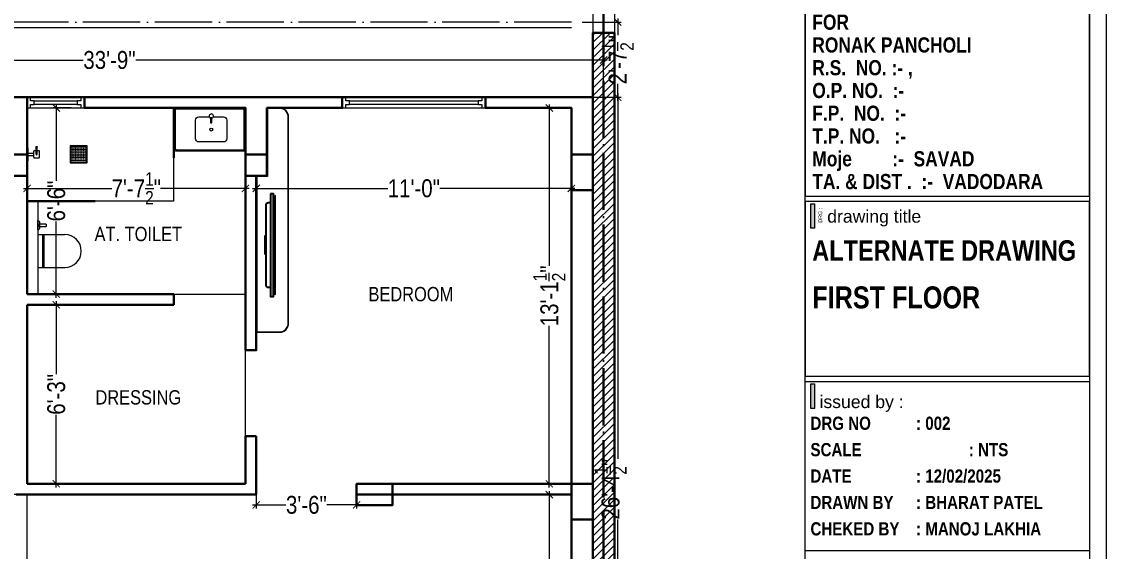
# Paper-space layout 'Layout1' of a CAD drawing. Header units: millimetres. Extents: x -1 to 3078, y -1078 to 819.
# Drawn here: x 1469.4 to 1923.7, y 281.2 to 503.1 of the extents above; entities that cross this region are included whole.
import ezdxf

# ---------------------------------------------------------------- set-up
doc = ezdxf.new("R2010")
doc.units = ezdxf.units.MM
doc.header["$MEASUREMENT"] = 0
doc.header["$PDMODE"] = 35
doc.linetypes.add('ACAD_ISO04W100', pattern=[30, 24, -3, 0, -3])
doc.layers.get('Defpoints').update_dxf_attribs({"color": 220})
for name, color, linetype, lineweight in [('COLUMN', 1, 'Continuous', 30), ('Farniture', 59, 'Continuous', 25), ('FIRST FLOOR', 7, 'Continuous', 9), ('FIRST FLOOR ( DIM )', 250, 'Continuous', 9), ('FIRST FLOOR ( DW_RAIL )', 7, 'Continuous', 9), ('FIRST FLOOR ( TEXT )', 7, 'Continuous', 9), ('FIRST FLOOR_( PLine )_', 251, 'Continuous', 30), ('FURNITURE', 59, 'Continuous', 9), ('GROUND FLOOR', 7, 'Continuous', 9), ('GROUND FLOOR  ( HATCH )', 251, 'Continuous', 9), ('SECTION', 7, 'Continuous', 9), ('X_PLOT', 1, 'Continuous', 9), ('X_SHEET', 7, 'Continuous', 9)]:
    doc.layers.add(name, color=color, linetype=linetype, lineweight=lineweight)
doc.styles.add("Cn_BT_0'-0", font='swissc.ttf')
doc.styles.add('Cn_BT_7½', font='swissc.ttf', dxfattribs={"height": 7.5})
doc.styles.add('KATHA', font='swissc.ttf')
doc.styles.get("Standard").update_dxf_attribs({"font": 'arial.ttf', "height": 6})
doc.dimstyles.new('Cn_BT_7½', dxfattribs={"dimtxt": 9, "dimasz": 3, "dimexe": 1.5, "dimexo": 0, "dimgap": 0.09, "dimtad": 0, "dimdec": 3, "dimzin": 3, "dimdsep": 46, "dimlunit": 4, "dimtxsty": 'Cn_BT_7½', "dimblk": 'ARCHTICK', "dimcen": 0.09, "dimdle": 1.5, "dimclrd": 251, "dimclre": 251, "dimclrt": 14, "dimadec": 0, "dimazin": 0, "dimtfac": 0.75, "dimtdec": 3, "dimtofl": 0, "dimtmove": 0, "dimatfit": 3, "dimfxl": 0, "dimtolj": 1, "dimtzin": 0, "dimlwd": 15, "dimlwe": 15, "dimarcsym": 0})

# ---------------------------------------------------------------- blocks, each defined once
blk = doc.blocks.new('_ArchTick')
at = {"color": 0, "linetype": 'ByBlock', "const_width": 0.15}
blk.add_lwpolyline([(-0.5, -0.5), (0.5, 0.5)], dxfattribs=at)
blk = doc.blocks.new('*D61')
at = {"layer": 'Defpoints', "color": 0}
for p in [(1704.18, 502.93), (1708.68, 471.43), (1719.07, 471.43)]:
    blk.add_point(p, dxfattribs=at)
at = {"layer": 'FIRST FLOOR ( DIM )', "color": 251, "lineweight": 15}
for p, q in [((1719.07, 504.43), (1719.07, 497.37)), ((1704.18, 502.93), (1720.57, 502.93)), ((1719.07, 469.93), (1719.07, 477)), ((1708.68, 471.43), (1720.57, 471.43))]:
    blk.add_line(p, q, dxfattribs=at)
at = {"layer": 'FIRST FLOOR ( DIM )', "color": 251, "lineweight": 15, "xscale": 3, "yscale": 3, "zscale": 3}
for p, rotation in [((1719.07, 502.93), 90), ((1719.07, 471.43), 270)]:
    blk.add_blockref('_ArchTick', p, dxfattribs=dict(at, rotation=rotation))
at = {"layer": 'FIRST FLOOR ( DIM )', "color": 14, "insert": (1719.07, 487.18), "char_height": 7.5, "attachment_point": 5, "rotation": 90, "style": 'Cn_BT_7½'}
blk.add_mtext('\\A1;2\'-7{\\H0.750000x;\\S1/2;}"', dxfattribs=at)
blk = doc.blocks.new('*D62')
at = {"layer": 'Defpoints', "color": 0}
for p in [(1708.68, 471.43), (1704.18, 154.93), (1719.07, 154.93)]:
    blk.add_point(p, dxfattribs=at)
at = {"layer": 'FIRST FLOOR ( DIM )', "color": 251, "lineweight": 15}
for p, q in [((1719.07, 472.93), (1719.07, 319.85)), ((1708.68, 471.43), (1720.57, 471.43)), ((1719.07, 153.43), (1719.07, 294.51)), ((1704.18, 154.93), (1720.57, 154.93))]:
    blk.add_line(p, q, dxfattribs=at)
at = {"layer": 'FIRST FLOOR ( DIM )', "color": 251, "lineweight": 15, "xscale": 3, "yscale": 3, "zscale": 3}
for p, rotation in [((1719.07, 471.43), 90), ((1719.07, 154.93), 270)]:
    blk.add_blockref('_ArchTick', p, dxfattribs=dict(at, rotation=rotation))
at = {"layer": 'FIRST FLOOR ( DIM )', "color": 14, "insert": (1716.07, 307.18), "char_height": 7.5, "attachment_point": 5, "rotation": 90, "style": 'Cn_BT_7½'}
blk.add_mtext('\\A1;26\'-4{\\H0.750000x;\\S1/2;}"', dxfattribs=at)
blk = doc.blocks.new('*D63')
at = {"layer": 'Defpoints', "color": 0}
for p in [(1699.68, 304.93), (1690.44, 177.43), (1699.68, 177.43)]:
    blk.add_point(p, dxfattribs=at)
at = {"layer": 'FIRST FLOOR ( DIM )', "color": 251, "lineweight": 15}
for p, q in [((1699.68, 304.93), (1688.94, 304.93)), ((1690.44, 306.43), (1690.44, 253.71)), ((1690.44, 175.93), (1690.44, 228.65)), ((1699.68, 177.43), (1688.94, 177.43))]:
    blk.add_line(p, q, dxfattribs=at)
at = {"layer": 'FIRST FLOOR ( DIM )', "color": 251, "lineweight": 15, "xscale": 3, "yscale": 3, "zscale": 3}
for p, rotation in [((1690.44, 304.93), 90), ((1690.44, 177.43), 270)]:
    blk.add_blockref('_ArchTick', p, dxfattribs=dict(at, rotation=rotation))
at = {"layer": 'FIRST FLOOR ( DIM )', "color": 14, "insert": (1690.44, 241.18), "char_height": 7.5, "attachment_point": 5, "rotation": 90, "style": 'Cn_BT_7½'}
blk.add_mtext('\\A1;10\'-7{\\H0.750000x;\\S1/2;}"', dxfattribs=at)
blk = doc.blocks.new('*D64')
at = {"layer": 'Defpoints', "color": 0}
for p in [(1699.68, 466.93), (1690.44, 309.43), (1699.68, 309.43)]:
    blk.add_point(p, dxfattribs=at)
at = {"layer": 'FIRST FLOOR ( DIM )', "color": 251, "lineweight": 15}
for p, q in [((1690.44, 468.43), (1690.44, 400.71)), ((1699.68, 466.93), (1688.94, 466.93)), ((1690.44, 307.93), (1690.44, 375.65)), ((1699.68, 309.43), (1688.94, 309.43))]:
    blk.add_line(p, q, dxfattribs=at)
at = {"layer": 'FIRST FLOOR ( DIM )', "color": 251, "lineweight": 15, "xscale": 3, "yscale": 3, "zscale": 3}
for p, rotation in [((1690.44, 466.93), 90), ((1690.44, 309.43), 270)]:
    blk.add_blockref('_ArchTick', p, dxfattribs=dict(at, rotation=rotation))
at = {"layer": 'FIRST FLOOR ( DIM )', "color": 14, "insert": (1690.44, 388.18), "char_height": 7.5, "attachment_point": 5, "rotation": 90, "style": 'Cn_BT_7½'}
blk.add_mtext('\\A1;13\'-1{\\H0.750000x;\\S1/2;}"', dxfattribs=at)
blk = doc.blocks.new('*D65')
at = {"layer": 'Defpoints', "color": 0}
for p in [(1567.68, 438.43), (1699.68, 438.43), (1699.68, 433.23)]:
    blk.add_point(p, dxfattribs=at)
at = {"layer": 'FIRST FLOOR ( DIM )', "color": 251, "lineweight": 15}
for p, q in [((1567.68, 438.43), (1567.68, 431.73)), ((1699.68, 438.43), (1699.68, 431.73)), ((1566.18, 433.23), (1622.82, 433.23)), ((1701.18, 433.23), (1644.54, 433.23))]:
    blk.add_line(p, q, dxfattribs=at)
at = {"layer": 'FIRST FLOOR ( DIM )', "color": 251, "lineweight": 15, "xscale": 3, "yscale": 3, "zscale": 3, "rotation": 180}
blk.add_blockref('_ArchTick', (1567.68, 433.23), dxfattribs=at)
at = {"layer": 'FIRST FLOOR ( DIM )', "color": 251, "lineweight": 15, "xscale": 3, "yscale": 3, "zscale": 3}
blk.add_blockref('_ArchTick', (1699.68, 433.23), dxfattribs=at)
at = {"layer": 'FIRST FLOOR ( DIM )', "color": 14, "insert": (1633.68, 433.23), "char_height": 7.5, "attachment_point": 5, "style": 'Cn_BT_7½'}
blk.add_mtext('\\A1;11\'-0"', dxfattribs=at)
blk = doc.blocks.new('*D66')
at = {"layer": 'Defpoints', "color": 0}
for p in [(1471.68, 438.43), (1563.18, 438.43), (1471.68, 433.23)]:
    blk.add_point(p, dxfattribs=at)
at = {"layer": 'FIRST FLOOR ( DIM )', "color": 251, "lineweight": 15}
for p, q in [((1471.68, 438.43), (1471.68, 431.73)), ((1563.18, 438.43), (1563.18, 431.73)), ((1470.18, 433.23), (1507.23, 433.23)), ((1564.68, 433.23), (1527.63, 433.23))]:
    blk.add_line(p, q, dxfattribs=at)
at = {"layer": 'FIRST FLOOR ( DIM )', "color": 251, "lineweight": 15, "xscale": 3, "yscale": 3, "zscale": 3, "rotation": 180}
blk.add_blockref('_ArchTick', (1471.68, 433.23), dxfattribs=at)
at = {"layer": 'FIRST FLOOR ( DIM )', "color": 251, "lineweight": 15, "xscale": 3, "yscale": 3, "zscale": 3}
blk.add_blockref('_ArchTick', (1563.18, 433.23), dxfattribs=at)
at = {"layer": 'FIRST FLOOR ( DIM )', "color": 14, "insert": (1517.43, 433.23), "char_height": 7.5, "attachment_point": 5, "style": 'Cn_BT_7½'}
blk.add_mtext('\\A1;7\'-7{\\H0.750000x;\\S1/2;}"', dxfattribs=at)
blk = doc.blocks.new('*D67')
at = {"layer": 'Defpoints', "color": 0}
for p in [(1308.18, 486.99), (1308.18, 471.43), (1713.18, 471.43)]:
    blk.add_point(p, dxfattribs=at)
at = {"layer": 'FIRST FLOOR ( DIM )', "color": 251, "lineweight": 15}
for p, q in [((1306.68, 486.99), (1495.15, 486.99)), ((1308.18, 471.43), (1308.18, 488.49)), ((1714.68, 486.99), (1517.22, 486.99)), ((1713.18, 471.43), (1713.18, 488.49))]:
    blk.add_line(p, q, dxfattribs=at)
at = {"layer": 'FIRST FLOOR ( DIM )', "color": 251, "lineweight": 15, "xscale": 3, "yscale": 3, "zscale": 3, "rotation": 180}
blk.add_blockref('_ArchTick', (1308.18, 486.99), dxfattribs=at)
at = {"layer": 'FIRST FLOOR ( DIM )', "color": 251, "lineweight": 15, "xscale": 3, "yscale": 3, "zscale": 3}
blk.add_blockref('_ArchTick', (1713.18, 486.99), dxfattribs=at)
at = {"layer": 'FIRST FLOOR ( DIM )', "color": 14, "insert": (1506.18, 486.99), "char_height": 7.5, "attachment_point": 5, "style": 'Cn_BT_7½'}
blk.add_mtext('\\A1;33\'-9"', dxfattribs=at)
blk = doc.blocks.new('*D78')
at = {"layer": 'Defpoints', "color": 0}
for p in [(1471.68, 304.93), (1460.39, 262.93), (1471.68, 262.93)]:
    blk.add_point(p, dxfattribs=at)
at = {"layer": 'FIRST FLOOR ( DIM )', "color": 251, "lineweight": 15}
for p, q in [((1471.68, 304.93), (1458.89, 304.93)), ((1460.39, 306.43), (1460.39, 292.48)), ((1460.39, 261.43), (1460.39, 275.38)), ((1471.68, 262.93), (1458.89, 262.93))]:
    blk.add_line(p, q, dxfattribs=at)
at = {"layer": 'FIRST FLOOR ( DIM )', "color": 251, "lineweight": 15, "xscale": 3, "yscale": 3, "zscale": 3}
for p, rotation in [((1460.39, 304.93), 90), ((1460.39, 262.93), 270)]:
    blk.add_blockref('_ArchTick', p, dxfattribs=dict(at, rotation=rotation))
at = {"layer": 'FIRST FLOOR ( DIM )', "color": 14, "insert": (1460.39, 283.93), "char_height": 7.5, "attachment_point": 5, "rotation": 90, "style": 'Cn_BT_7½'}
blk.add_mtext('\\A1;3\'-6"', dxfattribs=at)
blk = doc.blocks.new('*D80')
at = {"layer": 'Defpoints', "color": 0}
for p in [(1471.68, 384.43), (1471.68, 309.43), (1483.93, 309.43)]:
    blk.add_point(p, dxfattribs=at)
at = {"layer": 'FIRST FLOOR ( DIM )', "color": 251, "lineweight": 15}
for p, q in [((1471.68, 384.43), (1485.43, 384.43)), ((1483.93, 385.93), (1483.93, 355.45)), ((1483.93, 307.93), (1483.93, 338.41)), ((1471.68, 309.43), (1485.43, 309.43))]:
    blk.add_line(p, q, dxfattribs=at)
at = {"layer": 'FIRST FLOOR ( DIM )', "color": 251, "lineweight": 15, "xscale": 3, "yscale": 3, "zscale": 3}
for p, rotation in [((1483.93, 384.43), 90), ((1483.93, 309.43), 270)]:
    blk.add_blockref('_ArchTick', p, dxfattribs=dict(at, rotation=rotation))
at = {"layer": 'FIRST FLOOR ( DIM )', "color": 14, "insert": (1483.93, 346.93), "char_height": 7.5, "attachment_point": 5, "rotation": 90, "style": 'Cn_BT_7½'}
blk.add_mtext('\\A1;6\'-3"', dxfattribs=at)
blk = doc.blocks.new('*D100')
at = {"layer": 'Defpoints', "color": 0}
for p in [(1567.68, 304.93), (1609.68, 304.93), (1609.68, 300.59)]:
    blk.add_point(p, dxfattribs=at)
at = {"layer": 'FIRST FLOOR ( DIM )', "color": 251, "lineweight": 15}
for p, q in [((1567.68, 304.93), (1567.68, 299.09)), ((1609.68, 304.93), (1609.68, 299.09)), ((1566.18, 300.59), (1580.13, 300.59)), ((1611.18, 300.59), (1597.24, 300.59))]:
    blk.add_line(p, q, dxfattribs=at)
at = {"layer": 'FIRST FLOOR ( DIM )', "color": 251, "lineweight": 15, "xscale": 3, "yscale": 3, "zscale": 3, "rotation": 180}
blk.add_blockref('_ArchTick', (1567.68, 300.59), dxfattribs=at)
at = {"layer": 'FIRST FLOOR ( DIM )', "color": 251, "lineweight": 15, "xscale": 3, "yscale": 3, "zscale": 3}
blk.add_blockref('_ArchTick', (1609.68, 300.59), dxfattribs=at)
at = {"layer": 'FIRST FLOOR ( DIM )', "color": 14, "insert": (1588.68, 300.59), "char_height": 7.5, "attachment_point": 5, "style": 'Cn_BT_7½'}
blk.add_mtext('\\A1;3\'-6"', dxfattribs=at)
blk = doc.blocks.new('A$C744D1EC1')
at = {"layer": 'FURNITURE'}
for p, q in [((-2.26, -0.39), (-2.26, 0)), ((-2.26, -0.39), (-2.26, 0)), ((0, -0.39), (0, 0)), ((0, -0.39), (0, 0)), ((2.26, -0.39), (2.26, 0)), ((2.26, -0.39), (2.26, 0)), ((-2.26, -0.39), (2.26, -0.39)), ((-2.26, -0.39), (2.26, -0.39)), ((-1.26, -2.56), (-1.26, -4.14)), ((-1.06, -2.36), (1.06, -2.36)), ((-0.39, -0.39), (-0.39, -2.36)), ((0, -3.15), (2.56, -3.15)), ((0, -3.55), (2.56, -3.55)), ((0.39, -0.39), (0.39, -2.36)), ((1.26, -2.56), (1.26, -3.15)), ((1.26, -3.55), (1.26, -4.14)), ((-1.06, -4.33), (1.06, -4.33))]:
    blk.add_line(p, q, dxfattribs=at)
for points in [[(-2.96, -15.14), (-2.96, -20.86, 0.414214), (-2.86, -20.96), (2.86, -20.96, 0.414214), (2.96, -20.86), (2.96, -15.14, 0.414214), (2.86, -15.04), (-2.86, -15.04, 0.414214)], [(-2.76, -15.34), (-2.76, -20.66, 0.414214), (-2.66, -20.76), (2.66, -20.76, 0.414214), (2.76, -20.66), (2.76, -15.34, 0.414214), (2.66, -15.24), (-2.66, -15.24, 0.414214)]]:
    blk.add_lwpolyline(points, format="xyb", close=True, dxfattribs=at)
for centre, radius in [((2.56, -3.35), 0.197), ((-2.21, -15.79), 0.0985), ((-2.21, -16.34), 0.0985), ((-2.21, -16.9), 0.0985), ((-2.21, -17.45), 0.0985), ((-2.21, -18), 0.0985), ((-2.21, -18.55), 0.0985), ((-1.66, -15.79), 0.0985), ((-1.66, -16.34), 0.0985), ((-1.66, -16.9), 0.0985), ((-1.66, -17.45), 0.0985), ((-1.66, -18), 0.0985), ((-1.66, -18.55), 0.0985), ((-1.1, -15.79), 0.0985), ((-1.1, -16.34), 0.0985), ((-1.1, -16.9), 0.0985), ((-1.1, -17.45), 0.0985), ((-1.1, -18), 0.0985), ((-1.1, -18.55), 0.0985), ((-0.55, -15.79), 0.0985), ((-0.55, -16.34), 0.0985), ((-0.55, -16.9), 0.0985), ((-0.55, -17.45), 0.0985), ((-0.55, -18), 0.0985), ((-0.55, -18.55), 0.0985), ((0, -15.79), 0.0985), ((0, -16.34), 0.0985), ((0, -16.9), 0.0985), ((0, -17.45), 0.0985), ((0, -18), 0.0985), ((0, -18.55), 0.0985), ((0.55, -15.79), 0.0985), ((0.55, -16.34), 0.0985), ((0.55, -16.9), 0.0985), ((0.55, -17.45), 0.0985), ((0.55, -18), 0.0985), ((0.55, -18.55), 0.0985), ((1.1, -15.79), 0.0985), ((1.1, -16.34), 0.0985), ((1.1, -16.9), 0.0985), ((1.1, -17.45), 0.0985), ((1.1, -18), 0.0985), ((1.1, -18.55), 0.0985), ((1.66, -15.79), 0.0985), ((1.66, -16.34), 0.0985), ((1.66, -16.9), 0.0985), ((1.66, -17.45), 0.0985), ((1.66, -18), 0.0985), ((1.66, -18.55), 0.0985), ((2.21, -15.79), 0.0985), ((2.21, -16.34), 0.0985), ((2.21, -16.9), 0.0985), ((2.21, -17.45), 0.0985), ((2.21, -18), 0.0985), ((2.21, -18.55), 0.0985), ((-2.21, -19.1), 0.0985), ((-2.21, -19.66), 0.0985), ((-2.21, -20.21), 0.0985), ((-1.66, -19.1), 0.0985), ((-1.66, -19.66), 0.0985), ((-1.66, -20.21), 0.0985), ((-1.1, -19.1), 0.0985), ((-1.1, -19.66), 0.0985), ((-1.1, -20.21), 0.0985), ((-0.55, -19.1), 0.0985), ((-0.55, -19.66), 0.0985), ((-0.55, -20.21), 0.0985), ((0, -19.1), 0.0985), ((0, -19.66), 0.0985), ((0, -20.21), 0.0985), ((0.55, -19.1), 0.0985), ((0.55, -19.66), 0.0985), ((0.55, -20.21), 0.0985), ((1.1, -19.1), 0.0985), ((1.1, -19.66), 0.0985), ((1.1, -20.21), 0.0985), ((1.66, -19.1), 0.0985), ((1.66, -19.66), 0.0985), ((1.66, -20.21), 0.0985), ((2.21, -19.1), 0.0985), ((2.21, -19.66), 0.0985), ((2.21, -20.21), 0.0985)]:
    blk.add_circle(centre, radius, dxfattribs=at)
for centre, start, end in [((-1.06, -2.56), 90, 180), ((0, -3.35), 90, 270), ((1.06, -2.56), 0, 90), ((-1.06, -4.14), 180, 270), ((1.06, -4.14), 270, 0)]:
    blk.add_arc(centre, 0.197, start, end, dxfattribs=at)
blk = doc.blocks.new('dfg')
at = {"layer": 'FURNITURE'}
for p, q in [((295086.03, -103322.89), (295099.32, -103322.89)), ((295086.03, -103322.89), (295086.03, -103338.95)), ((295088.5, -103338.95), (295088.5, -103322.89)), ((295089.07, -103338.95), (295089.07, -103322.89)), ((295086.03, -103338.95), (295099.32, -103338.95))]:
    blk.add_line(p, q, dxfattribs=at)
for points in [[(295086.89, -103316.98), (295086.89, -103319.57, -0.455818), (295086.08, -103320.57), (295086.03, -103320.57), (295086.03, -103315.98), (295086.08, -103315.98, -0.455818)], [(295090.07, -103317.91), (295090.07, -103318.8, -0.414214), (295089.82, -103319.05), (295086.89, -103319.05), (295086.89, -103317.66), (295089.82, -103317.66, -0.414214)]]:
    blk.add_lwpolyline(points, format="xyb", close=True, dxfattribs=at)
blk.add_arc((295099.32, -103330.92), 8.03, 270, 90, dxfattribs=at)
blk = doc.blocks.new('*D106')
at = {"layer": 'Defpoints', "color": 0}
for p in [(1483.93, 466.93), (1490.14, 466.93), (1490.14, 388.93)]:
    blk.add_point(p, dxfattribs=at)
at = {"layer": 'GROUND FLOOR', "color": 251, "lineweight": 15}
for p, q in [((1483.93, 468.43), (1483.93, 436.45)), ((1490.14, 466.93), (1482.43, 466.93)), ((1483.93, 387.43), (1483.93, 419.41)), ((1490.14, 388.93), (1482.43, 388.93))]:
    blk.add_line(p, q, dxfattribs=at)
at = {"layer": 'GROUND FLOOR', "color": 251, "lineweight": 15, "xscale": 3, "yscale": 3, "zscale": 3}
for p, rotation in [((1483.93, 466.93), 90), ((1483.93, 388.93), 270)]:
    blk.add_blockref('_ArchTick', p, dxfattribs=dict(at, rotation=rotation))
at = {"layer": 'GROUND FLOOR', "color": 14, "insert": (1483.93, 427.93), "char_height": 7.5, "attachment_point": 5, "rotation": 90, "style": 'Cn_BT_7½'}
blk.add_mtext('\\A1;6\'-6"', dxfattribs=at)
blk = doc.blocks.new('tv')
at = {"layer": 'Farniture'}
for points in [[(47048.97, -94849.55), (47018.36, -94849.55), (47018.36, -94849.43), (47048.97, -94849.43)], [(47048.62, -94849.96), (47018.71, -94849.96), (47018.71, -94849.55), (47048.62, -94849.55)], [(47049.68, -94850.89), (47017.64, -94850.89), (47017.64, -94849.96), (47049.68, -94849.96)], [(47030.87, -94852.22), (47036.46, -94852.22), (47036.46, -94852.63), (47030.87, -94852.63)]]:
    blk.add_lwpolyline(points, close=True, dxfattribs=at)
blk.add_lwpolyline([(47046.93, -94850.89), (47020.39, -94850.89), (47020.39, -94851.6, 0.414214), (47021.02, -94852.22), (47046.31, -94852.22, 0.414214), (47046.93, -94851.6)], format="xyb", close=True, dxfattribs=at)

psp = doc.layouts.get("Layout1")

# ---------------------------------------------------------------- hatches: boundary and pattern name
at = {"layer": 'GROUND FLOOR  ( HATCH )'}
h = psp.add_hatch(dxfattribs=at)
h.set_pattern_fill('ANSI31', color=6, scale=18, style=0)
h.set_pattern_definition([(45, (-114823.0027, 162774.1062), (-1.590990258, 1.590990258), [])])
h.paths.add_polyline_path([(1717.6833, 498.4318), (1708.6833, 498.4318), (1708.6833, 154.9318), (1717.6833, 154.9318)])
at = {"layer": 'X_SHEET', "ltscale": 0.25}
h = psp.add_hatch(color=0, dxfattribs=at)
h.dxf.hatch_style = 1
h.paths.add_polyline_path([(1801.5511, 426.804), (1799.9491, 426.804), (1799.9491, 416.4997), (1801.5511, 416.4997)])
h = psp.add_hatch(color=0, dxfattribs=at)
h.dxf.hatch_style = 1
h.paths.add_polyline_path([(1801.5512, 351.3654), (1799.9492, 351.3654), (1799.9492, 341.0612), (1801.5512, 341.0612)])

# ---------------------------------------------------------------- linework, layer by layer
at = {"layer": 'COLUMN'}
for points in [[(1462.6833, 447.4318), (1471.6833, 447.4318), (1471.6833, 438.4318), (1462.6833, 438.4318)], [(1563.1833, 447.4318), (1572.1833, 447.4318), (1572.1833, 438.4318), (1563.1833, 438.4318)], [(1699.6833, 447.4318), (1708.6833, 447.4318), (1708.6833, 432.4318), (1699.6833, 432.4318)], [(1624.6833, 309.4318), (1624.6833, 300.4318), (1609.6833, 300.4318), (1609.6833, 309.4318)], [(1699.6833, 309.4318), (1708.6833, 309.4318), (1708.6833, 294.4318), (1699.6833, 294.4318)]]:
    psp.add_lwpolyline(points, close=True, dxfattribs=at)
at = {"layer": 'Defpoints', "color": 6, "lineweight": 30}
psp.add_lwpolyline([(1308.1833, 471.4318), (1708.6833, 471.4318), (1708.6833, 154.9318), (1308.1833, 154.9318)], close=True, dxfattribs=at)
at = {"layer": 'FIRST FLOOR'}
for p, q in [((1308.1833, 471.4318), (1708.6833, 471.4318)), ((1471.6833, 388.9318), (1471.6833, 471.4318)), ((1495.6833, 466.9318), (1495.6833, 471.4318)), ((1603.6833, 466.9318), (1603.6833, 471.4318)), ((1663.6833, 466.9318), (1663.6833, 471.4318)), ((1708.6833, 471.4318), (1708.6833, 154.9318)), ((1471.6833, 466.9318), (1563.1833, 466.9318)), ((1563.1833, 309.4318), (1563.1833, 466.9318)), ((1572.1833, 466.9318), (1699.6833, 466.9318)), ((1572.1833, 438.4318), (1572.1833, 466.9318)), ((1699.6833, 466.9318), (1699.6833, 309.4318)), ((1567.6833, 365.4318), (1567.6833, 438.4318)), ((1471.6833, 388.9318), (1563.1833, 388.9318)), ((1533.1833, 384.4318), (1533.1833, 388.9318)), ((1471.6833, 384.4318), (1533.1833, 384.4318)), ((1471.6833, 384.4318), (1471.6833, 309.4318)), ((1563.1833, 365.4318), (1567.6833, 365.4318)), ((1563.1833, 329.4318), (1567.6833, 329.4318)), ((1567.6833, 304.9318), (1567.6833, 329.4318)), ((1471.6833, 309.4318), (1563.1833, 309.4318)), ((1609.6833, 309.4318), (1609.6833, 304.9318)), ((1609.6833, 309.4318), (1699.6833, 309.4318)), ((1467.1833, 304.9318), (1567.6833, 304.9318)), ((1471.6833, 154.9318), (1471.6833, 304.9318)), ((1609.6833, 304.9318), (1699.6833, 304.9318)), ((1699.6833, 304.9318), (1699.6833, 177.4318))]:
    psp.add_line(p, q, dxfattribs=at)
at = {"layer": 'FIRST FLOOR ( DW_RAIL )'}
for points in [[(1495.6833, 471.4318), (1494.1833, 471.4318), (1494.1833, 469.9318), (1492.6833, 469.9318), (1492.6833, 468.4318), (1474.6833, 468.4318), (1474.6833, 469.9318), (1473.1833, 469.9318), (1473.1833, 471.4318), (1471.6833, 471.4318), (1471.6833, 466.9318), (1473.1833, 466.9318), (1473.1833, 468.4318), (1474.6833, 468.4318), (1474.6833, 469.9318), (1492.6833, 469.9318), (1492.6833, 468.4318), (1494.1833, 468.4318), (1494.1833, 466.9318), (1495.6833, 466.9318), (1495.6833, 471.4318), (1471.6833, 471.4318), (1471.6833, 466.9318), (1495.6833, 466.9318)], [(1663.6833, 471.4318), (1662.1833, 471.4318), (1662.1833, 469.9318), (1660.6833, 469.9318), (1660.6833, 468.4318), (1606.6833, 468.4318), (1606.6833, 469.9318), (1605.1833, 469.9318), (1605.1833, 471.4318), (1603.6833, 471.4318), (1603.6833, 466.9318), (1605.1833, 466.9318), (1605.1833, 468.4318), (1606.6833, 468.4318), (1606.6833, 469.9318), (1660.6833, 469.9318), (1660.6833, 468.4318), (1662.1833, 468.4318), (1662.1833, 466.9318), (1663.6833, 466.9318), (1663.6833, 471.4318), (1603.6833, 471.4318), (1603.6833, 466.9318), (1663.6833, 466.9318)]]:
    psp.add_lwpolyline(points, close=True, dxfattribs=at)
at = {"layer": 'FIRST FLOOR_( PLine )_'}
for p, q in [((1471.6833, 471.4318), (1308.1833, 471.4318)), ((1471.6833, 388.9318), (1471.6833, 471.4318)), ((1533.1833, 388.9318), (1471.6833, 388.9318)), ((1533.1833, 384.4318), (1533.1833, 388.9318)), ((1471.6833, 309.4318), (1471.6833, 384.4318)), ((1471.6833, 384.4318), (1533.1833, 384.4318)), ((1567.6833, 329.4318), (1563.1833, 329.4318)), ((1563.1833, 329.4318), (1563.1833, 309.4318)), ((1567.6833, 304.9318), (1567.6833, 329.4318)), ((1563.1833, 309.4318), (1471.6833, 309.4318)), ((1467.1833, 304.9318), (1567.6833, 304.9318))]:
    psp.add_line(p, q, dxfattribs=at)
for points in [[(1572.1833, 466.9318), (1603.6833, 466.9318), (1603.6833, 471.4318), (1495.6833, 471.4318), (1495.6833, 466.9318), (1563.1833, 466.9318), (1563.1833, 365.4318), (1567.6833, 365.4318), (1567.6833, 438.4318), (1572.1833, 438.4318)], [(1708.6833, 471.4318), (1663.6833, 471.4318), (1663.6833, 466.9318), (1699.6833, 466.9318), (1699.6833, 309.4318), (1609.6833, 309.4318), (1609.6833, 304.9318), (1699.6833, 304.9318), (1699.6833, 177.4318), (1674.9333, 177.4318), (1674.9333, 172.9318), (1699.6833, 172.9318), (1699.6833, 154.9318), (1708.6833, 154.9318)]]:
    psp.add_lwpolyline(points, close=True, dxfattribs=at)
at = {"layer": 'FURNITURE'}
for q in [(1533.1833, 466.9318), (1471.6833, 427.9318)]:
    psp.add_line((1533.1833, 427.9318), q, dxfattribs=at)
at = {"layer": 'FURNITURE', "color": 5, "lineweight": 30, "ltscale": 10000}
for p, q in [((1533.1833, 466.9318), (1533.1833, 446.021)), ((1471.6833, 427.9318), (1500.1833, 427.9318))]:
    psp.add_line(p, q, dxfattribs=at)
at = {"layer": 'FURNITURE'}
for points in [[(1563.1833, 466.9318), (1533.1833, 466.9318), (1533.1833, 450.1245, 0.42261333), (1534.3679, 448.926), (1563.1833, 448.926)], [(1562.6833, 466.4318), (1533.6833, 466.4318), (1533.6833, 450.1188, 0.42530735), (1534.3655, 449.426), (1562.6833, 449.426)], [(1581.1833, 463.8422, 0.28550808), (1578.3526, 466.9318), (1572.1833, 466.9318), (1572.1833, 438.4318), (1567.6833, 438.4318), (1567.6833, 372.9306), (1578.3526, 372.9306, 0.28548811), (1581.1833, 376.0199)], [(1581.0401, 463.8288, 0.28319822), (1578.3328, 466.7885), (1572.3266, 466.7885), (1572.3266, 438.2885), (1567.8266, 438.2885), (1567.8266, 373.0739), (1578.3328, 373.0739, 0.28317791), (1581.04, 376.0334)], [(1580.9836, 463.8234, 0.28225194), (1578.3249, 466.732), (1572.3831, 466.732), (1572.3831, 438.232), (1567.8831, 438.232), (1567.8831, 373.1304), (1578.3249, 373.1304, 0.28223148), (1580.9835, 376.0388)]]:
    psp.add_lwpolyline(points, format="xyb", close=True, dxfattribs=at)
psp.add_lwpolyline([(1549.6942, 463.1577), (1553.9659, 463.1578, -0.41421356), (1555.2982, 461.8257), (1555.2984, 454.0262, -0.41421356), (1553.9662, 452.6939), (1543.5849, 452.6936, -0.41421356), (1542.2527, 454.0258), (1542.2525, 461.8253, -0.41421356), (1543.5846, 463.1575), (1548.0589, 463.1577)], format="xyb", dxfattribs=at)
psp.add_lwpolyline([(1549.6942, 463.1577), (1553.9659, 463.1578, -0.41421356), (1555.2982, 461.8257), (1555.2984, 454.0262, -0.41421356), (1553.9662, 452.6939), (1543.5849, 452.6936, -0.41421356), (1542.2527, 454.0258), (1542.2525, 461.8253, -0.41421356), (1543.5846, 463.1575), (1548.0589, 463.1577)], format="xyb", dxfattribs=at)
for points in [[(1548.5637, 462.8049), (1548.5637, 460.7027), (1549.1, 460.7027), (1549.1, 462.8049)], [(1548.5637, 462.8049), (1548.5637, 460.7027), (1549.1, 460.7027), (1549.1, 462.8049)], [(1476.1833, 389.0256), (1471.6833, 389.0256), (1471.6833, 427.9318), (1476.1833, 427.9318)]]:
    psp.add_lwpolyline(points, close=True, dxfattribs=at)
psp.add_circle((1548.832, 457.8491), 0.6131, dxfattribs=at)
psp.add_circle((1548.832, 457.8491), 0.6131, dxfattribs=at)
psp.add_arc((1548.8765, 463.5206), 0.8946, 284.4676, 249.530737, dxfattribs=at)
psp.add_arc((1548.8765, 463.5206), 0.8946, 284.4676, 249.530737, dxfattribs=at)
at = {"layer": 'GROUND FLOOR'}
for p, q in [((1708.6833, 538.4807), (1708.6833, 17.5479)), ((1708.6833, 538.4807), (1708.6833, 447.4318)), ((1717.6833, 538.4807), (1717.6833, 17.5479)), ((1212.9333, 500.6818), (1699.6833, 500.6818))]:
    psp.add_line(p, q, dxfattribs=at)
at = {"layer": 'GROUND FLOOR', "color": 1, "linetype": 'ACAD_ISO04W100'}
psp.add_line((1713.1833, 538.4807), (1713.1833, 154.9318), dxfattribs=at)
psp.add_lwpolyline([(1699.6833, 502.9318), (1210.6833, 502.9318), (1210.6833, 40.4318), (1708.6833, 40.4318)], dxfattribs=at)
at = {"layer": 'GROUND FLOOR', "color": 6, "lineweight": 30}
psp.add_lwpolyline([(1717.6833, 498.4318), (1708.6833, 498.4318), (1708.6833, 154.9318), (1717.6833, 154.9318)], close=True, dxfattribs=at)
at = {"layer": 'SECTION', "color": 5}
psp.add_lwpolyline([(1580.7203, 88.8377, 12, 12, 0), (1583.7203, 88.8377, 0, 0, 0), (1583.7203, 517.3392, 12, 12, 0), (1580.7203, 517.3392, 12, 12, 0)], format="xyseb", dxfattribs=at)
at = {"layer": 'X_PLOT', "linetype": 'ACAD_ISO04W100', "lineweight": 30}
psp.add_line((1713.1833, 538.4807), (1713.1833, 42.6818), dxfattribs=at)
at = {"layer": 'X_SHEET'}
for points in [[(1923.7449, 10.5479), (1156.5966, 10.5479), (1156.5966, 545.4807), (1923.7449, 545.4807)], [(1916.7449, 17.5479), (1163.5966, 17.5479), (1163.5966, 538.4807), (1916.7449, 538.4807)], [(1797.6043, 430.0029), (1916.7449, 430.0029), (1916.7449, 538.4807), (1797.6043, 538.4807)], [(1797.6043, 538.4807), (1916.7449, 538.4807), (1916.745, 17.5479), (1797.6044, 17.5479)], [(1916.7449, 427.7954), (1797.6043, 427.7954), (1797.6043, 354.5461), (1916.7449, 354.5461)], [(1797.6043, 352.3385), (1916.7449, 352.3385), (1916.7449, 281.363), (1797.6043, 281.363)]]:
    psp.add_lwpolyline(points, close=True, dxfattribs=at)
at = {"layer": 'X_SHEET', "color": 0, "ltscale": 0.25}
for points in [[(1799.9491, 426.804), (1801.5511, 426.804), (1801.5511, 416.4997), (1799.9491, 416.4997)], [(1799.9492, 351.3654), (1801.5512, 351.3654), (1801.5512, 341.0612), (1799.9492, 341.0612)]]:
    psp.add_lwpolyline(points, close=True, dxfattribs=at)

# ---------------------------------------------------------------- block references
at = {"layer": 'FURNITURE', "linetype": 'Continuous', "xscale": 1.200000000076199, "yscale": 1.200000000076199, "zscale": 1.200000000076199, "rotation": 90.0001863905708}
psp.add_blockref('A$C744D1EC1', (1471.6833, 447.5259), dxfattribs=at)
at = {"layer": 'FURNITURE', "xscale": -1.342294704634696, "yscale": 1.342294704634696, "zscale": 1.34229470471346, "rotation": 270}
psp.add_blockref('tv', (128891.513, -62723.5424), dxfattribs=at)
at = {"layer": 'FURNITURE', "color": 5, "xscale": 0.8549999999813735, "yscale": 0.8549999999813735, "zscale": 0.8549999999813735}
psp.add_blockref('dfg', (-250822.3723, 88754.9155), dxfattribs=at)

# ---------------------------------------------------------------- texts
at = {"layer": 'FIRST FLOOR ( TEXT )', "char_height": 6, "attachment_point": 5, "style": 'KATHA'}
for s, insert in [('AT. TOILET', (1518.2793, 414.0805)), ('BEDROOM', (1632.4456, 388.8783)), ('DRESSING', (1518.2793, 345.6338))]:
    psp.add_mtext(s, dxfattribs=dict(at, insert=insert))
at = {"layer": 'X_SHEET', "color": 0, "linetype": 'Continuous', "attachment_point": 1, "style": "Cn_BT_0'-0"}
for s, insert, char_height, line_spacing_factor in [('{\\fSwis721 Cn BT|b1|i0|c0|p34;PROPOSED\\PRESIDENTIAL BUILDING PLAN\\PFOR\\P\\C5;RONAK PANCHOLI  \\C1; \\C29;\\P\\C0;R.S.  NO. :- , \\PO.P. NO.  :-      \\PF.P.  NO.  :-          \\PT.P. NO.   :-  \\PMoje ^I    :-  SAVAD\\PTA. & DIST .  :-  VADODARA}', (1800.5972, 525.1207), 6.357435, 0.9), ('\\A1;{\\fSwis721 Cn BT|b1|i0|c0|p34;DRG NO ^I: 002\\PSCALE ^I^I: NTS\\PDATE ^I^I: 12/02/2025\\P\\A0;DRAWN BY ^I: BHARAT PATEL\\PCHEKED BY ^I: MANOJ LAKHIA}', (1799.8186, 337.5873), 5.528667, 1.2)]:
    psp.add_mtext(s, dxfattribs=dict(at, insert=insert, char_height=char_height, line_spacing_factor=line_spacing_factor))
at = {"layer": 'X_SHEET', "color": 0, "ltscale": 0.25, "insert": (1803.1553, 418.8881), "char_height": 1.58405, "attachment_point": 1, "rotation": 90}
psp.add_mtext('DRG :', dxfattribs=at)
at = {"layer": 'X_SHEET', "color": 0, "ltscale": 0.25, "char_height": 5.280173, "attachment_point": 1}
for s, insert in [('{\\fSwis721 Ex BT|b0|i0|c0|p34;drawing title}', (1806.8441, 424.1453)), ('issued by :', (1803.604, 346.4587))]:
    psp.add_mtext(s, dxfattribs=dict(at, insert=insert))
at = {"layer": 'X_SHEET', "ltscale": 0.25, "insert": (1800.5679, 411.4983), "char_height": 8.600149, "attachment_point": 1, "style": 'KATHA'}
psp.add_mtext('{\\fSwis721 Cn BT|b1|i0|c0|p34;ALTERNATE DRAWING}', dxfattribs=at)
at = {"layer": 'X_SHEET', "color": 0, "ltscale": 0.25, "insert": (1800.5679, 392.1644), "char_height": 9.214445, "attachment_point": 1, "style": 'KATHA'}
psp.add_mtext('{\\fSwis721 Cn BT|b1|i0|c0|p34;FIRST FLOOR}', dxfattribs=at)

# ---------------------------------------------------------------- dimensions: what is measured, and where the dimension line sits
at = {"layer": 'FIRST FLOOR ( DIM )'}
for base, p1, p2, picture, middle in [((1719.0716, 471.4318), (1704.1833, 502.9318), (1708.6833, 471.4318), '*D61', (1719.0716, 487.1818)), ((1690.4388, 309.4318), (1699.6833, 466.9318), (1699.6833, 309.4318), '*D64', (1690.4388, 388.1818)), ((1483.9276, 309.4318), (1471.6833, 384.4318), (1471.6833, 309.4318), '*D80', (1483.9276, 346.9318)), ((1460.3864, 262.9318), (1471.6833, 304.9318), (1471.6833, 262.9318), '*D78', (1460.3864, 283.9318)), ((1690.4388, 177.4318), (1699.6833, 304.9318), (1699.6833, 177.4318), '*D63', (1690.4388, 241.1818))]:
    dim = psp.add_linear_dim(base=base, p1=p1, p2=p2, angle=90, dimstyle='Cn_BT_7½', dxfattribs=at)
    dim.commit()
    dim.dimension.update_dxf_attribs({"geometry": picture, "text_midpoint": middle})
dim = psp.add_linear_dim(base=(1308.1833, 486.9916), p1=(1713.1833, 471.4318), p2=(1308.1833, 471.4318), dimstyle='Cn_BT_7½', dxfattribs=at)
dim.commit()
dim.dimension.update_dxf_attribs({"geometry": '*D67', "text_midpoint": (1506.1833, 486.9916), "dimtype": 160})
dim = psp.add_linear_dim(base=(1719.0716, 154.9318), p1=(1708.6833, 471.4318), p2=(1704.1833, 154.9318), angle=90, dimstyle='Cn_BT_7½', override={"dimtmove": 1}, dxfattribs=at)
dim.commit()
dim.dimension.update_dxf_attribs({"geometry": '*D62', "text_midpoint": (1716.0716, 307.1818), "dimtype": 160})
for base, p1, p2, picture, middle in [((1471.6833, 433.231), (1563.1833, 438.4318), (1471.6833, 438.4318), '*D66', (1517.4333, 433.231)), ((1699.6833, 433.231), (1567.6833, 438.4318), (1699.6833, 438.4318), '*D65', (1633.6833, 433.231)), ((1609.6833, 300.5883), (1567.6833, 304.9318), (1609.6833, 304.9318), '*D100', (1588.6833, 300.5883))]:
    dim = psp.add_linear_dim(base=base, p1=p1, p2=p2, dimstyle='Cn_BT_7½', dxfattribs=at)
    dim.commit()
    dim.dimension.update_dxf_attribs({"geometry": picture, "text_midpoint": middle})
at = {"layer": 'GROUND FLOOR'}
dim = psp.add_aligned_dim(p1=(1490.1412, 388.9318), p2=(1490.1412, 466.9318), distance=6.2135, dimstyle='Cn_BT_7½', dxfattribs=at)
dim.commit()
dim.dimension.update_dxf_attribs({"geometry": '*D106', "text_midpoint": (1483.9276, 427.9318)})

doc.saveas('drawing.dxf')
